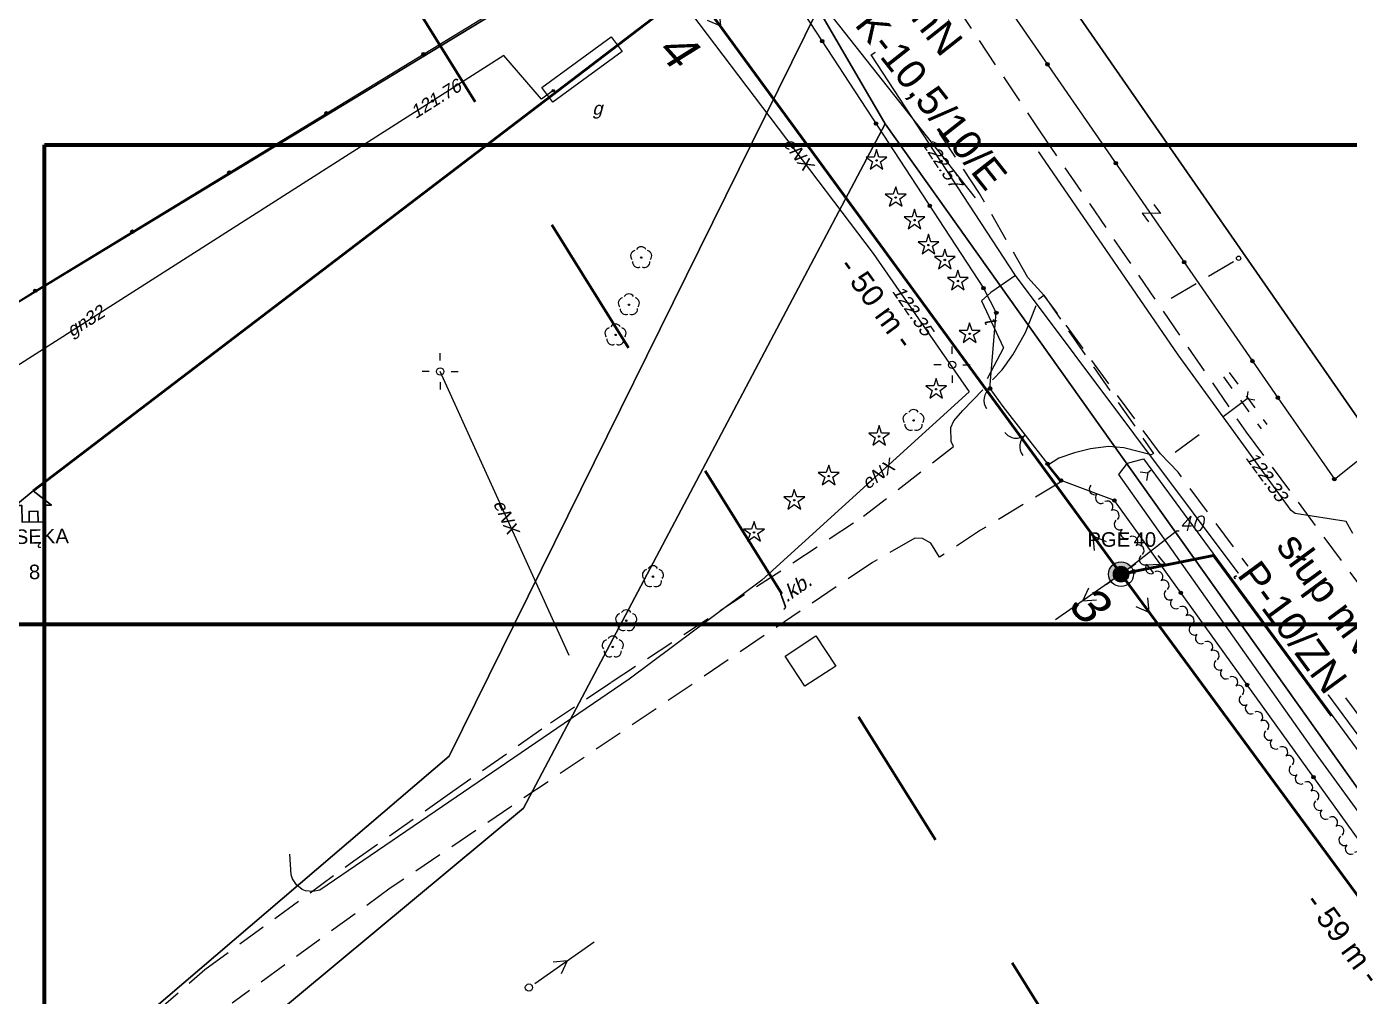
# Model space of a CAD drawing. Header units: metres. Extents: x 7542702 to 7555152, y 5804026 to 5815503.
# Drawn here: x 7544310.4 to 7544401.6, y 5807970.6 to 5808037.5 of the extents above; entities that cross this region are included whole.
import ezdxf
from ezdxf import colors
from ezdxf.entities.mleader import LeaderData, LeaderLine
from ezdxf.enums import TextEntityAlignment as Align
from ezdxf.math import Vec2, Vec3

# ---------------------------------------------------------------- set-up
doc = ezdxf.new("R2010")
doc.units = ezdxf.units.M
for name, pattern in [('4001', [0]), ('4002', [2, 1, -1]), ('4003', [3, 2, -1])]:
    doc.linetypes.add(name, pattern=pattern)
doc.layers.add('!tele', color=30, linetype='Continuous', lineweight=50, plot=False)
for name, color, linetype, lineweight in [('!trafo', 6, '4002', 50), ('_KABEL_ABONENCKI_NAPOWIETRZNY', 104, 'Continuous', 50), ('_numery slupow etap 4 cz. 2', 7, 'Continuous', 40), ('_PA_OPCJONALNE', 1, 'Continuous', 30), ('_SIEC_NAPOWIETRZNA', 5, 'Continuous', 50), ('_SLUP_DZIERZAWIONY_ENERGETYCZNY', 1, 'Continuous', 30)]:
    doc.layers.add(name, color=color, linetype=linetype, lineweight=lineweight)
for name, color, linetype in [('_MM opisy', 7, 'Continuous'), ('_MM slupy', 5, 'Continuous'), ('Budynki', 7, 'Continuous'), ('Drogi', 135, 'Continuous'), ('Dzialki', 165, 'Continuous'), ('Linie_napowietrzne', 184, 'Continuous'), ('makro-numeracja-punktow', 7, 'Continuous'), ('Ogrodzenia', 184, 'Continuous'), ('Projekty', 252, 'Continuous'), ('Roslinnosc', 104, 'Continuous'), ('Uz_Energia', 1, 'Continuous'), ('Uz_Gaz', 54, 'Continuous'), ('Uz_Specjalne', 7, 'Continuous'), ('Uz_Telekomunikacja', 252, 'Continuous')]:
    doc.layers.add(name, color=color, linetype=linetype)
doc.layers.add('DIM', color=7, linetype='Continuous', plot=False)
doc.styles.add('DYN_DIM', font='arial.ttf')
doc.styles.add('GeodText', font='romans.shx', dxfattribs={"oblique": 14.323945})
doc.styles.get("Standard").update_dxf_attribs({"font": 'arial.ttf'})
doc.dimstyles.new('opis linie', dxfattribs={"dimtxt": 1.5, "dimasz": 0.18, "dimexe": 0.18, "dimexo": 0.0625, "dimgap": 2.5, "dimtad": 4, "dimdec": 0, "dimzin": 0, "dimdsep": 46, "dimtxsty": 'Standard', "dimcen": 0.09, "dimse1": 1, "dimse2": 1, "dimsd1": 1, "dimsd2": 1, "dimclrt": 256, "dimadec": 0, "dimazin": 0, "dimtfac": 1, "dimtdec": 0, "dimtofl": 0, "dimtmove": 0, "dimatfit": 3, "dimfxl": 1, "dimtfill": 1, "dimtolj": 1, "dimtzin": 0, "dimarcsym": 0})
doc.dimstyles.get("Standard").update_dxf_attribs({"dimtxt": 0.18, "dimasz": 0.18, "dimexe": 0.18, "dimexo": 0.0625, "dimgap": 0.09, "dimtad": 0, "dimtih": 1, "dimtoh": 1, "dimdec": 4, "dimzin": 0, "dimdsep": 46, "dimtxsty": 'Standard', "dimcen": 0.09, "dimadec": 0, "dimazin": 0, "dimtfac": 1, "dimtdec": 4, "dimtofl": 0, "dimtmove": 0, "dimatfit": 3, "dimfxl": 1, "dimtolj": 1, "dimtzin": 0, "dimarcsym": 0})

# ---------------------------------------------------------------- blocks, each defined once
blk = doc.blocks.new('1422')
at = {"layer": 'Roslinnosc', "color": 104, "linetype": 'Continuous'}
blk.add_circle((0, 0), 0.1, dxfattribs=at)
for centre, start, end in [((-0.71, 0.23), 102.5, 221.75), ((0, 0.75), 30.19, 149.77), ((0.71, 0.23), 318.3, 77.49), ((-0.44, -0.61), 174.33, 293.45), ((0.44, -0.61), 246.24, 5.74)]:
    blk.add_arc(centre, 0.75, start, end, dxfattribs=at)
blk = doc.blocks.new('2554')
at = {"layer": 'Drogi', "color": 8, "linetype": '4002'}
blk.add_line((0, 0), (0, 1), dxfattribs=at)
blk = doc.blocks.new('1554')
at = {"layer": 'Drogi', "color": 8, "linetype": 'Continuous'}
for p, q in [((-0.75, -0.75), (0, 0)), ((0, 0), (0.75, -0.75))]:
    blk.add_line(p, q, dxfattribs=at)
blk = doc.blocks.new('1412')
at = {"layer": 'Roslinnosc', "color": 104, "linetype": 'Continuous'}
for p, q in [((-0.33, 0.47), (-1.43, 0.47)), ((-1.43, 0.47), (-0.55, -0.17)), ((0, 1.5), (-0.33, 0.47)), ((0.33, 0.47), (0, 1.5)), ((1.43, 0.47), (0.33, 0.47)), ((0.55, -0.17), (1.43, 0.47)), ((-0.55, -0.17), (-0.88, -1.21)), ((-0.88, -1.21), (0, -0.57)), ((0, -0.57), (0.88, -1.21)), ((0.88, -1.21), (0.55, -0.17))]:
    blk.add_line(p, q, dxfattribs=at)
blk.add_circle((0, 0), 0.1, dxfattribs=at)
blk = doc.blocks.new('1281')
at = {"layer": 'Ogrodzenia', "color": 184, "linetype": 'Continuous'}
for radius in [0.24, 0.16, 0.08]:
    blk.add_circle((0, 0), radius, dxfattribs=at)
blk = doc.blocks.new('2283')
at = {"layer": 'Ogrodzenia', "color": 184, "linetype": 'Continuous'}
blk.add_line((0, 0), (0, 1), dxfattribs=at)
blk = doc.blocks.new('1283')
at = {"layer": 'Ogrodzenia', "color": 184, "linetype": 'Continuous'}
for centre, start, end in [((0, 2), 270, 0), ((0, -2), 0, 90)]:
    blk.add_arc(centre, 2, start, end, dxfattribs=at)
blk = doc.blocks.new('2284')
at = {"layer": 'Ogrodzenia', "color": 184, "linetype": 'Continuous'}
blk.add_line((0, 0), (0, 1), dxfattribs=at)
blk = doc.blocks.new('1284')
at = {"layer": 'Ogrodzenia', "color": 184, "linetype": 'Continuous'}
blk.add_arc((0, 2), 2, 270, 0, dxfattribs=at)
blk = doc.blocks.new('1291')
at = {"layer": 'Ogrodzenia', "color": 7, "linetype": 'Continuous'}
for p, q in [((-0.75, 1), (0.75, 1)), ((0.75, 1), (-0.75, -1)), ((-0.75, -1), (0.75, -1))]:
    blk.add_line(p, q, dxfattribs=at)
blk = doc.blocks.new('2282')
at = {"layer": 'Ogrodzenia', "color": 184, "linetype": 'Continuous'}
for centre, start, end in [((0, 0.88), 100, 260), ((0, 0.63), 100, 260), ((0, 0.38), 280, 80), ((0, 0.13), 280, 80)]:
    blk.add_arc(centre, 0.13, start, end, dxfattribs=at)
blk = doc.blocks.new('1363')
at = {"layer": 'Linie_napowietrzne', "color": 184, "linetype": 'Continuous'}
for p, q in [((0, 1.5), (0, 2.5)), ((-1.5, 0), (-2.5, 0)), ((1.5, 0), (2.5, 0)), ((0, -1.5), (0, -2.5))]:
    blk.add_line(p, q, dxfattribs=at)
blk.add_circle((0, 0), 0.5, dxfattribs=at)
blk = doc.blocks.new('1366')
at = {"layer": 'Linie_napowietrzne', "color": 184, "linetype": 'Continuous'}
for p, q in [((0, 1), (0, 11)), ((-1, 4.8), (0, 6.5)), ((1, 4.8), (0, 6.5))]:
    blk.add_line(p, q, dxfattribs=at)
blk = doc.blocks.new('1361')
at = {"layer": 'Linie_napowietrzne', "color": 184, "linetype": 'Continuous'}
blk.add_circle((0, 0), 0.5, dxfattribs=at)
blk = doc.blocks.new('1389')
at = {"layer": 'Projekty', "color": 1, "linetype": 'Continuous'}
blk.add_circle((0, 0), 0.3, dxfattribs=at)
blk = doc.blocks.new('1743')
at = {"layer": 'Uz_Gaz', "color": 54, "linetype": 'Continuous'}
for radius in [0.16, 0.08]:
    blk.add_circle((0, 0), radius, dxfattribs=at)
blk = doc.blocks.new('1746')
at = {"layer": 'Uz_Gaz', "color": 54, "linetype": 'Continuous'}
for radius in [0.16, 0.08]:
    blk.add_circle((0, 0), radius, dxfattribs=at)
blk = doc.blocks.new('1766')
at = {"layer": 'Uz_Energia', "color": 1, "linetype": 'Continuous'}
for radius in [0.16, 0.08]:
    blk.add_circle((0, 0), radius, dxfattribs=at)
blk = doc.blocks.new('1756')
at = {"layer": 'Uz_Telekomunikacja', "color": 220, "linetype": 'Continuous'}
for radius in [0.16, 0.08]:
    blk.add_circle((0, 0), radius, dxfattribs=at)
blk = doc.blocks.new('ADRES')
for points in [[(0.788, -2.148), (0.788, -2.148), (0.788, -0.992), (1.24, -0.992), (0, 0), (-1.24, -0.992), (-0.788, -0.992), (-0.788, -2.148), (0.788, -2.148), (0.788, -2.148)], [(-0.308, -2.148), (-0.308, -1.401), (0.308, -1.401), (0.308, -2.148)]]:
    blk.add_lwpolyline(points)
at = {"color": 212, "insert": (-3.147, -0.425), "char_height": 1, "width": 1e-16, "attachment_point": 6}
blk.add_mtext('LOK:  ', dxfattribs=at)
at = {"color": 4, "insert": (-3.147, -1.715), "char_height": 1, "width": 1e-16, "attachment_point": 6}
blk.add_mtext('PRZ: ', dxfattribs=at)
at = {"color": 7}
for tag, flags, p in [('ID_OBSZARU', 13, (29.072, 23.058)), ('WOJEWODZTWO', 13, (23.292, 19.95)), ('POWIAT', 13, (29.072, 18.509)), ('GMINA', 13, (29.072, 16.798)), ('TERC', 13, (29.072, 15.222)), ('SIMC', 13, (29.072, 13.421)), ('ULIC', 13, (29.072, 11.763)), ('SZEROKOSC_GEOGRAFICZNA', 13, (18.709, 10.184)), ('DLUGOSC_GEOGRAFICZNA', 13, (29.072, 8.247)), ('KATEGORIA_STAWKI_JEDNOSTKOWEJ_100', 13, (29.072, 4.774)), ('KWOTA_STAWKI_JEDNOSTKOWEJ_100', 13, (29.072, 2.893)), ('DOFINANSOWANIE_95', 13, (29.072, 0.866)), ('MIEJSCOWOSC', 12, (0, -3.645)), ('ULICA', 12, (0, -4.879)), ('NR_PORZADKOWY', 12, (0, -6.087))]:
    blk.add_attdef(tag, text='', height=1, dxfattribs=dict(at, flags=flags)).set_placement(p, align=Align.CENTER)
at = {"color": 1}
for tag, flags, p in [('ID_PA', 5, (29.072, 21.572)), ('RODZAJ_OBIEKTU', 5, (29.072, 6.626)), ('ZAPAS', 13, (29.072, -2.621))]:
    blk.add_attdef(tag, text='', height=1, dxfattribs=dict(at, flags=flags)).set_placement(p, align=Align.CENTER)
at = {"color": 212, "flags": 12}
blk.add_attdef('LICZBA_LOKALI', text='', height=1, dxfattribs=at).set_placement((-2.883, -0.425), align=Align.MIDDLE_LEFT)
at = {"color": 150, "flags": 12}
for tag, p in [('MUFA', (1.783, -0.925)), ('NUMER_WLOKNA', (1.859, -2.195))]:
    blk.add_attdef(tag, p, '', height=1, dxfattribs=at)
at = {"color": 7, "style": 'DYN_DIM', "flags": 13}
blk.add_attdef('ODC_FUNKCJONALNY', text='', height=1, dxfattribs=at).set_placement((29.072, -1.007), align=Align.CENTER)
at = {"color": 4, "flags": 12}
blk.add_attdef('LICZBA_SED_W_DANYM_PA', text='', height=1, dxfattribs=at).set_placement((-2.883, -1.715), align=Align.MIDDLE_LEFT)
blk = doc.blocks.new('SLUP_DZIERZAWIONY')
h = blk.add_hatch(color=256)
h.dxf.hatch_style = 1
h.paths.add_polyline_path([(0.527, 0, 1), (-0.527, 0, 1)])
at = {"lineweight": 30}
blk.add_circle((0, 0), 0.527, dxfattribs=at)
at = {"color": 7, "style": 'DYN_DIM', "flags": 13}
blk.add_attdef('ODC_FUNKCJONALNY', text='', height=1, dxfattribs=at).set_placement((0.359, 3.33), align=Align.CENTER)
at = {"color": 7, "flags": 12}
blk.add_attdef('WLASCICIEL', text='', height=1, dxfattribs=at).set_placement((0.631, 1.893), align=Align.RIGHT)
blk.add_attdef('SLUP_NUMER', (0.867, 1.893), '', height=1, dxfattribs=at)
blk.add_attdef('TYP', text='', height=1, dxfattribs=at).set_placement((0, -2.825), align=Align.CENTER)
blk = doc.blocks.new('ZN')
at = {"layer": '_MM slupy', "transparency": 33554687}
h = blk.add_hatch(color=256, dxfattribs=at)
h.dxf.hatch_style = 1
h.paths.add_polyline_path([(0, -0.857), (0, 0.857, 1)])
at = {"layer": '_MM slupy'}
blk.add_circle((0, 0), 0.857, dxfattribs=at)
blk = doc.blocks.new('*D256')
at = {"layer": 'Defpoints', "color": 0}
for p in [(7544386.444, 5808000.174), (7544385.84, 5807999.73), (7544420.59, 5807952.48)]:
    blk.add_point(p, dxfattribs=at)
at = {"layer": 'DIM', "insert": (7544401.188, 5807974.614), "char_height": 1.5, "attachment_point": 5, "rotation": 306.33261, "bg_fill": 3, "box_fill_scale": 1.1, "bg_fill_color": 9, "bg_fill_true_color": 13158600, "bg_fill_transparency": 0}
blk.add_mtext('\\A1;- 59 m -', dxfattribs=at)
blk = doc.blocks.new('*D257')
at = {"layer": 'Defpoints', "color": 0}
for p in [(7544356.3, 5808040.19), (7544356.906, 5808040.632), (7544385.84, 5807999.73)]:
    blk.add_point(p, dxfattribs=at)
at = {"layer": 'DIM', "insert": (7544369.038, 5808018.476), "char_height": 1.5, "attachment_point": 5, "rotation": 306.13332, "bg_fill": 3, "box_fill_scale": 1.1, "bg_fill_color": 9, "bg_fill_true_color": 13158600, "bg_fill_transparency": 0}
blk.add_mtext('\\A1;- 50 m -', dxfattribs=at)
blk = doc.blocks.new('q')
at = {"layer": '_MM slupy'}
blk.add_blockref('ZN', (0, 0), dxfattribs=at)
at = {"layer": '_MM opisy'}
ml = blk.add_multileader_mtext('Standard', dxfattribs=at)
ml.set_content('\\pxql;słup nN\\PP-10/ZN', color=256)
ml.set_leader_properties()
ml.build(insert=Vec2(0, 0))
ml.multileader.update_dxf_attribs({"has_text_frame": 1, "text_left_attachment_type": 5, "text_right_attachment_type": 5, "dogleg_length": 1, "arrow_head_size": 1})
ctx = ml.context
ctx.base_point, ctx.char_height, ctx.arrow_head_size, ctx.landing_gap_size, ctx.plane_origin = Vec3(3.754, 5.901), 2, 1, 1, Vec3(1.717, -1.42)
ctx.left_attachment, ctx.right_attachment = 5, 5
notes = []
notes.append((ctx, [(0, (1, 1, 0), (2.754, 5.901), (1, 0), 1, [(0, [(0, 0), (2.754, 5.901)], 0, [])])]))
ctx.mtext.insert, ctx.mtext.flow_direction = Vec3(4.754, 11.703), 5
ctx.mtext.has_bg_fill, ctx.mtext.bg_color, ctx.mtext.bg_scale_factor, ctx.mtext.bg_transparency, ctx.mtext.use_window_bg_color = 1, -1023410175, 1, 0, 1
for ctx, leaders in notes:
    for number, flags, end, landing, length, lines in leaders:
        leader = LeaderData()
        leader.index, (leader.has_last_leader_line, leader.has_dogleg_vector, leader.attachment_direction) = number, flags
        leader.last_leader_point, leader.dogleg_vector, leader.dogleg_length = Vec3(end), Vec3(landing), length
        for number, points, colour, breaks in lines:
            line = LeaderLine()
            line.index, line.vertices, line.color, line.breaks = number, Vec3.list(points), colors.encode_raw_color(colour), breaks
            leader.lines.append(line)
        ctx.leaders.append(leader)

msp = doc.modelspace()

# ---------------------------------------------------------------- linework, layer by layer
at = {"layer": '!tele'}
msp.add_lwpolyline([(7544366.04, 5808061.48), (7544356.3, 5808040.19), (7544385.84, 5807999.73), (7544420.59, 5807952.48), (7544444.7, 5807919.58)], dxfattribs=at)
at = {"layer": '!trafo', "ltscale": 10}
msp.add_lwpolyline([(7544082.131, 5808448.383), (7544167.592, 5808501.428), (7544481.875, 5807987.868), (7544782.882, 5807592.579), (7544936.528, 5807377.474), (7545050.365, 5807475.249), (7545086.682, 5807419.378), (7544929.647, 5807282.214), (7544686.607, 5807553.19), (7544696.165, 5807510.338), (7544647.976, 5807511.037), (7544607.689, 5807611.156), (7544447.059, 5807862.577)], close=True, dxfattribs=at)
at = {"layer": '_KABEL_ABONENCKI_NAPOWIETRZNY'}
msp.add_lwpolyline([(7544310.821, 5808005.472), (7544356.3, 5808040.19)], dxfattribs=at)
at = {"layer": '_SIEC_NAPOWIETRZNA'}
msp.add_lwpolyline([(7544444.7, 5807919.58), (7544444.7, 5807919.58), (7544420.59, 5807952.48), (7544385.84, 5807999.73), (7544356.3, 5808040.19), (7544366.04, 5808061.48)], dxfattribs=at)
at = {"layer": 'Budynki', "color": 7, "linetype": '4001'}
msp.add_polyline3d([(7544366.17, 5807993.39, 122.61), (7544364.03, 5807992, 123.12), (7544362.67, 5807994.06, 123.12), (7544364.8, 5807995.47, 122.45), (7544366.17, 5807993.39, 122.61)], dxfattribs=at)
at = {"layer": 'Drogi', "color": 8, "linetype": '4003'}
for p, q in [((7544368.6, 5808037.31, 123.393), (7544360.93, 5808049.25, 123.355)), ((7544368.6, 5808037.31, 123.393), (7544360.93, 5808049.25, 123.355)), ((7544372.73, 5808041.54, 123.377), (7544380.26, 5808030.25, 123.44)), ((7544372.73, 5808041.54, 123.377), (7544380.26, 5808030.25, 123.44)), ((7544376.08, 5808026, 123.408), (7544368.6, 5808037.31, 123.393)), ((7544376.08, 5808026, 123.408), (7544368.6, 5808037.31, 123.393)), ((7544380.26, 5808030.25, 123.44), (7544394.48, 5808009.52, 123.447)), ((7544380.26, 5808030.25, 123.44), (7544394.48, 5808009.52, 123.447)), ((7544379.42, 5808020.21, 123.344), (7544376.08, 5808026, 123.408)), ((7544379.42, 5808020.21, 123.344), (7544376.08, 5808026, 123.408)), ((7544380.52, 5808018.98, 123.42), (7544379.42, 5808020.21, 123.344)), ((7544380.52, 5808018.98, 123.42), (7544379.42, 5808020.21, 123.344)), ((7544379.25, 5808016.4, 123.41), (7544380.15, 5808018.7, 123.41)), ((7544380.15, 5808018.7, 123.41), (7544380.52, 5808018.98, 123.42)), ((7544380.52, 5808018.98, 123.42), (7544388.09, 5808008.05, 123.48)), ((7544388.56, 5808008.04, 123.428), (7544380.52, 5808018.98, 123.42)), ((7544388.56, 5808008.04, 123.428), (7544380.52, 5808018.98, 123.42)), ((7544378.37, 5808014.86, 123.36), (7544379.25, 5808016.4, 123.41)), ((7544377.65, 5808013.83, 123.34), (7544378.37, 5808014.86, 123.36)), ((7544376.98, 5808013.15, 123.31), (7544377.65, 5808013.83, 123.34)), ((7544374.93, 5808011.02, 123.28), (7544376.98, 5808013.15, 123.31)), ((7544374.32, 5808010.3, 123.28), (7544374.93, 5808011.02, 123.28)), ((7544374.1, 5808009.84, 123.28), (7544374.32, 5808010.3, 123.28)), ((7544374.12, 5808008.89, 123.3), (7544374.1, 5808009.84, 123.28)), ((7544394.48, 5808009.52, 123.447), (7544425.75, 5807967.24, 123.754)), ((7544394.48, 5808009.52, 123.447), (7544425.75, 5807967.24, 123.754)), ((7544368.09, 5808003.73, 123.17), (7544374.29, 5808008.54, 123.29)), ((7544374.29, 5808008.54, 123.29), (7544374.12, 5808008.89, 123.3)), ((7544383.74, 5808008.39, 123.43), (7544382.63, 5808008.11, 123.4)), ((7544384.97, 5808008.54, 123.43), (7544383.74, 5808008.39, 123.43)), ((7544386.04, 5808008.44, 123.46), (7544384.97, 5808008.54, 123.43)), ((7544387.92, 5808007.97, 123.48), (7544386.04, 5808008.44, 123.46)), ((7544381.56, 5808007.74, 123.38), (7544380.76, 5808007.24, 123.37)), ((7544380.76, 5808007.24, 123.37), (7544381.66, 5808006.09, 123.29)), ((7544382.63, 5808008.11, 123.4), (7544381.56, 5808007.74, 123.38)), ((7544388.09, 5808008.05, 123.48), (7544387.92, 5808007.97, 123.48)), ((7544389.77, 5808006.78, 123.494), (7544388.56, 5808008.04, 123.428)), ((7544389.77, 5808006.78, 123.494), (7544388.56, 5808008.04, 123.428)), ((7544416.84, 5807970.31, 123.76), (7544389.77, 5808006.78, 123.494)), ((7544416.84, 5807970.31, 123.76), (7544389.77, 5808006.78, 123.494)), ((7544381.66, 5808006.09, 123.29), (7544376.16, 5808002.76, 123.17)), ((7544350.68, 5807992.27, 122.99), (7544368.09, 5808003.73, 123.17)), ((7544376.16, 5808002.76, 123.17), (7544373.31, 5808000.9, 123.11)), ((7544371.63, 5808002.22, 123.22), (7544368.69, 5808000.53, 123.15)), ((7544372.14, 5808002.19, 123.22), (7544371.63, 5808002.22, 123.22)), ((7544372.72, 5808001.88, 123.2), (7544372.14, 5808002.19, 123.22)), ((7544373.31, 5808000.9, 123.11), (7544372.72, 5808001.88, 123.2)), ((7544368.69, 5808000.53, 123.15), (7544335.45, 5807978.05, 122.92)), ((7544346.49, 5807989.47, 122.97), (7544350.68, 5807992.27, 122.99)), ((7544339.36, 5807984.47, 122.95), (7544346.49, 5807989.47, 122.97)), ((7544332.94, 5807979.95, 122.92), (7544339.36, 5807984.47, 122.95)), ((7544322.65, 5807972.44, 122.75), (7544332.94, 5807979.95, 122.92)), ((7544335.45, 5807978.05, 122.92), (7544324.55, 5807970.13, 122.72)), ((7544317.05, 5807967.56, 122.65), (7544322.65, 5807972.44, 122.75))]:
    msp.add_line(p, q, dxfattribs=at)
at = {"layer": 'Drogi', "color": 8, "linetype": '4001'}
msp.add_polyline3d([(7544412.84, 5807966.63, 123.58), (7544413.07, 5807967.59, 123.61), (7544412.8, 5807968.53, 123.61), (7544411.98, 5807969.87, 123.63), (7544399.26, 5807987.4, 123.42), (7544385.69, 5808006.61, 123.33), (7544386.29, 5808007.4, 123.28), (7544387.4, 5808007.7, 123.24), (7544402.63, 5807986.95, 123.41), (7544415.78, 5807969.46, 123.7), (7544415.85, 5807967.53, 123.67), (7544412.84, 5807966.63, 123.58)], dxfattribs=at)
at = {"layer": 'Dzialki'}
for p, q in [((7544300.44, 5808012.81), (7544359.25, 5808048.55)), ((7544359.25, 5808048.55), (7544300.44, 5808012.81)), ((7544403.47, 5808008.61), (7544382.08, 5808039.48)), ((7544382.08, 5808039.48), (7544403.47, 5808008.61)), ((7544382.08, 5808039.48), (7544403.47, 5808008.61)), ((7544364.96, 5808038.75), (7544339.52, 5807987.17)), ((7544339.52, 5807987.17), (7544364.96, 5808038.75)), ((7544364.96, 5808038.75), (7544369.58, 5808030.8)), ((7544369.58, 5808030.8), (7544364.96, 5808038.75)), ((7544369.58, 5808030.8), (7544364.96, 5808038.75)), ((7544369.58, 5808030.8), (7544344.63, 5807983.58)), ((7544344.63, 5807983.58), (7544369.58, 5808030.8)), ((7544413.74, 5807968.63), (7544369.58, 5808030.8)), ((7544369.58, 5808030.8), (7544413.74, 5807968.63)), ((7544413.74, 5807968.63), (7544369.58, 5808030.8)), ((7544339.52, 5807987.17), (7544295.85, 5807949.87)), ((7544295.85, 5807949.87), (7544339.52, 5807987.17)), ((7544344.63, 5807983.58), (7544322.74, 5807965.38)), ((7544322.74, 5807965.38), (7544344.63, 5807983.58))]:
    msp.add_line(p, q, dxfattribs=at)
at = {"layer": 'Ogrodzenia', "color": 184, "linetype": '4001'}
for p, q in [((7544310.97, 5808019.28, 123.365), (7544357.81, 5808047.87, 123.538)), ((7544357.81, 5808047.87, 123.538), (7544376.36, 5808019.47, 123.442)), ((7544376.06, 5808041.74), (7544394.9, 5808014.44)), ((7544400.55, 5808006.28), (7544435.61, 5808034.3)), ((7544250.38, 5807981.41, 121.417), (7544310.97, 5808019.28, 123.365)), ((7544376.36, 5808019.47, 123.442), (7544377.24, 5808017.76, 123.52)), ((7544376.8, 5808012.55, 123.55), (7544377.24, 5808017.76, 123.52)), ((7544394.9, 5808014.44), (7544396.65, 5808011.91)), ((7544396.65, 5808011.91), (7544400.55, 5808006.28)), ((7544381.7, 5808006.19, 123.58), (7544380.78, 5808007.35, 123.69)), ((7544385.38, 5808004.81, 123.52), (7544381.7, 5808006.19, 123.58)), ((7544412.84, 5807966.63, 123.58), (7544385.38, 5808004.81, 123.52))]:
    msp.add_line(p, q, dxfattribs=at)
at = {"layer": 'Projekty', "linetype": '4003'}
msp.add_line((7544389.29, 5808018.77), (7544393.95, 5808021.53), dxfattribs=at)
at = {"layer": 'Uz_Energia', "color": 1, "linetype": '4001'}
for p, q in [((7544355.65, 5808039.16), (7544368.74, 5808021.85)), ((7544368.74, 5808021.85), (7544375.37, 5808012.32)), ((7544347.79, 5807994.11, 123.06), (7544338.89, 5808013.72, 123.14)), ((7544375.37, 5808012.32), (7544361.07, 5807999.32)), ((7544361.07, 5807999.32), (7544351.92, 5807992.48)), ((7544351.92, 5807992.48), (7544330.58, 5807977.93)), ((7544328.62, 5807978.97), (7544328.53, 5807980.4)), ((7544328.71, 5807978.7), (7544328.62, 5807978.97)), ((7544328.98, 5807978.28), (7544328.71, 5807978.7)), ((7544329.37, 5807977.98), (7544328.98, 5807978.28)), ((7544329.6, 5807977.88), (7544329.37, 5807977.98)), ((7544330.1, 5807977.82), (7544329.6, 5807977.88)), ((7544330.58, 5807977.93), (7544330.1, 5807977.82))]:
    msp.add_line(p, q, dxfattribs=at)
at = {"layer": 'Uz_Gaz', "color": 54, "linetype": '4001'}
for p, q in [((7544381.16, 5808027.42, 122.14), (7544373.42, 5808038.71, 122.07)), ((7544343.28, 5808035.53), (7544297.47, 5808006.3)), ((7544345.88, 5808032.5), (7544343.28, 5808035.53)), ((7544346.69, 5808033.1), (7544345.88, 5808032.5)), ((7544389.78, 5808014.87, 122.14), (7544381.16, 5808027.42, 122.14)), ((7544397.58, 5808004.13, 122.32), (7544389.78, 5808014.87, 122.14)), ((7544397.85, 5808003.92, 122.35), (7544397.58, 5808004.13, 122.32)), ((7544401.36, 5808003.37, 122.33), (7544397.85, 5808003.92, 122.35)), ((7544401.82, 5808002.53, 122.37), (7544401.36, 5808003.37, 122.33))]:
    msp.add_line(p, q, dxfattribs=at)
msp.add_polyline3d([(7544346.66, 5808032.3, 0), (7544345.91, 5808033.31, 0), (7544350.69, 5808036.82, 0), (7544351.43, 5808035.8, 0), (7544346.66, 5808032.3, 0)], dxfattribs=at)
at = {"layer": 'Uz_Specjalne', "color": 7, "linetype": '4002'}
for p, q in [((7544393.302, 5808013.647, 122.07), (7544395.902, 5808010.057, 122.06)), ((7544392.898, 5808013.353, 122.07), (7544395.498, 5808009.763, 122.06))]:
    msp.add_line(p, q, dxfattribs=at)
at = {"layer": 'Uz_Telekomunikacja', "linetype": '4001'}
for p, q in [((7544368.62, 5808035.58, 122.62), (7544376.6, 5808040.83, 122.81)), ((7544378.56, 5808020.34, 122.63), (7544368.62, 5808035.58, 122.62)), ((7544378.56, 5808020.34, 122.63), (7544376.87, 5808019.17, 122.5)), ((7544394.88, 5807998.54, 122.56), (7544378.56, 5808020.34, 122.63)), ((7544376.87, 5808019.17, 122.5), (7544376.22, 5808018.6, 122.63)), ((7544376.22, 5808018.6, 122.63), (7544377.73, 5808015.36, 122.76)), ((7544377.73, 5808015.36, 122.76), (7544376.6, 5808013.22, 122.79)), ((7544416, 5807969.84, 122.91), (7544394.88, 5807998.54, 122.56))]:
    msp.add_line(p, q, dxfattribs=at)

# ---------------------------------------------------------------- block references
at = {"layer": '_PA_OPCJONALNE'}
ref = msp.add_blockref('ADRES', (7544310.821, 5808005.472), dxfattribs=dict(at, rotation=1))
ref.add_attrib('MIEJSCOWOSC', 'OSĘKA', dxfattribs={"layer": '0', "color": 7, "height": 1, "rotation": 1, "flags": 12}).set_placement((7544310.884, 5808001.828), align=Align.CENTER)
ref.add_attrib('NR_PORZADKOWY', '8', dxfattribs={"layer": '0', "color": 7, "height": 1, "rotation": 1, "flags": 12}).set_placement((7544310.927, 5807999.386), align=Align.CENTER)
ref.add_attrib('LICZBA_LOKALI', '1', (7544307.954, 5808004.517), dxfattribs={"layer": '0', "color": 212, "height": 1, "rotation": 1, "flags": 12})
ref.add_attrib('LICZBA_SED_W_DANYM_PA', '0', (7544307.977, 5808003.227), dxfattribs={"layer": '0', "color": 4, "height": 1, "rotation": 1, "flags": 12})
at = {"layer": '_SLUP_DZIERZAWIONY_ENERGETYCZNY'}
msp.add_blockref('SLUP_DZIERZAWIONY', (7544385.84, 5807999.73, 122.723), dxfattribs=at).add_auto_attribs({'WLASCICIEL': 'PGE', 'SLUP_NUMER': '40'})
at = {"layer": 'Drogi', "color": 8, "xscale": 0.4999999999999998, "yscale": 8.548076, "rotation": 126.628597}
msp.add_blockref('2554', (7544394.54, 5808011.82, 123.207), dxfattribs=at)
at = {"layer": 'Drogi', "color": 8}
for p, xscale, yscale, zscale, rotation in [((7544394.54, 5808011.82), 0.4999999999999998, 0.4999999999999998, 0.4999999999999998, 126.628597), ((7544387.68, 5808006.72), 0.5, 0.5, 0.5, 306.628597)]:
    msp.add_blockref('1554', p, dxfattribs=dict(at, xscale=xscale, yscale=yscale, zscale=zscale, rotation=rotation))
at = {"layer": 'Linie_napowietrzne', "color": 184}
for name, p, xscale, yscale, zscale, rotation in [('1366', (7544356.3, 5808040.19), 0.5, 0.5, 0.5, 216.133324), ('1366', (7544356.3, 5808040.19), 0.5, 0.5, 0.5, 216.133324), ('1366', (7544385.84, 5807999.73), 0.5, 0.5, 0.5, 36.13332400000002), ('1366', (7544385.84, 5807999.73), 0.5, 0.5, 0.5, 36.13332400000002), ('1363', (7544385.84, 5807999.73, 122.723), 0.5, 0.5, 0.5, 35.65418299999998), ('1363', (7544385.84, 5807999.73, 122.723), 0.5, 0.5, 0.5, 35.65418299999998), ('1361', (7544385.84, 5807999.73), 0.4999999999999999, 0.4999999999999999, 0.4999999999999999, 216.332613), ('1361', (7544385.84, 5807999.73), 0.4999999999999999, 0.4999999999999999, 0.4999999999999999, 216.332613), ('1361', (7544385.84, 5807999.73), 0.5, 0.5, 0.5, 216.133324), ('1361', (7544385.84, 5807999.73), 0.5, 0.5, 0.5, 216.133324), ('1361', (7544385.84, 5807999.73), 0.5, 0.5, 0.5, 304.94396), ('1361', (7544385.84, 5807999.73), 0.5, 0.5, 0.5, 304.94396), ('1366', (7544385.84, 5807999.73), 0.5, 0.5, 0.5, 124.94396), ('1366', (7544385.84, 5807999.73), 0.5, 0.5, 0.5, 124.94396), ('1366', (7544385.84, 5807999.73), 0.4999999999999999, 0.4999999999999999, 0.4999999999999999, 216.332613), ('1366', (7544385.84, 5807999.73), 0.4999999999999999, 0.4999999999999999, 0.4999999999999999, 216.332613), ('1366', (7544345.01, 5807971.2), 0.5, 0.5, 0.5, 304.94396), ('1366', (7544345.01, 5807971.2), 0.5, 0.5, 0.5, 304.94396), ('1361', (7544345.01, 5807971.2), 0.5, 0.5, 0.5, 304.94396), ('1361', (7544345.01, 5807971.2), 0.5, 0.5, 0.5, 304.94396)]:
    msp.add_blockref(name, p, dxfattribs=dict(at, xscale=xscale, yscale=yscale, zscale=zscale, rotation=rotation))
at = {"layer": 'Linie_napowietrzne', "color": 184, "xscale": 0.5, "yscale": 0.5, "zscale": 0.5}
for name, p in [('1363', (7544338.89, 5808013.72, 123.14)), ('1363', (7544338.89, 5808013.72, 123.14)), ('1363', (7544374.19, 5808014.18, 124.13)), ('1363', (7544374.19, 5808014.18, 124.13)), ('1361', (7544338.89, 5808013.72, 123.14)), ('1361', (7544338.89, 5808013.72, 123.14)), ('1361', (7544374.19, 5808014.18, 124.13)), ('1361', (7544374.19, 5808014.18, 124.13)), ('1361', (7544385.84, 5807999.73, 122.723)), ('1361', (7544385.84, 5807999.73, 122.723))]:
    msp.add_blockref(name, p, dxfattribs=at)
at = {"layer": 'Ogrodzenia', "color": 184, "xscale": 0.5, "yscale": 0.5, "zscale": 0.5}
for p in [(7544365.23, 5808036.51), (7544337.736, 5808035.617), (7544380.77, 5808034.915), (7544331.044, 5808031.533), (7544368.94, 5808030.83), (7544324.353, 5808027.449), (7544385.48, 5808028.09), (7544372.65, 5808025.15), (7544317.661, 5808023.364), (7544390.19, 5808021.265), (7544310.97, 5808019.28), (7544310.97, 5808019.28), (7544376.36, 5808019.47), (7544376.36, 5808019.47), (7544377.24, 5808017.76), (7544377.24, 5808017.76), (7544394.9, 5808014.44), (7544394.9, 5808014.44), (7544376.8, 5808012.55), (7544396.65, 5808011.91), (7544396.65, 5808011.91), (7544380.78, 5808007.35), (7544400.55, 5808006.28), (7544400.55, 5808006.28), (7544381.7, 5808006.19), (7544381.7, 5808006.19), (7544385.38, 5808004.81), (7544385.38, 5808004.81), (7544389.957, 5807998.447), (7544394.533, 5807992.083), (7544399.11, 5807985.72)]:
    msp.add_blockref('1281', p, dxfattribs=at)
at = {"layer": 'Ogrodzenia', "color": 7}
for p, xscale, yscale, zscale, rotation in [((7544387.925, 5808024.635), 0.5, 0.5, 0.5, 305.85836), ((7544388.255, 5808000.41), 0.4999999999999996, 0.4999999999999996, 0.4999999999999996, 129.225674)]:
    msp.add_blockref('1291', p, dxfattribs=dict(at, xscale=xscale, yscale=yscale, zscale=zscale, rotation=rotation))
at = {"layer": 'Ogrodzenia', "color": 184, "xscale": 0.5, "yscale": 0.5, "zscale": 0.5}
for name, p, rotation in [('1284', (7544376.8, 5808012.55), 215.6685889999999), ('1283', (7544379.235, 5808009.33), 217.965024)]:
    msp.add_blockref(name, p, dxfattribs=dict(at, rotation=rotation))
at = {"layer": 'Ogrodzenia', "color": 184}
for name, p, xscale, yscale, rotation in [('2284', (7544376.8, 5808012.55, 123.55), 0.5, 1.526335, 215.6685889999999), ('2283', (7544377.69, 5808011.31, 123.55), 0.5, 5.022917, 217.965024), ('2282', (7544383.81, 5808005.91), 2.970569, 2.970569, 215.42557), ('2282', (7544385.532, 5808003.489), 2.970569, 2.970569, 215.42557), ('2282', (7544387.254, 5808001.069), 2.970569, 2.970569, 215.42557), ('2282', (7544388.976, 5807998.648), 2.970569, 2.970569, 215.42557), ('2282', (7544390.697, 5807996.228), 2.970569, 2.970569, 215.42557), ('2282', (7544392.419, 5807993.807), 2.970569, 2.970569, 215.42557), ('2282', (7544394.141, 5807991.386), 2.970569, 2.970569, 215.42557), ('2282', (7544395.863, 5807988.966), 2.970569, 2.970569, 215.42557), ('2282', (7544397.585, 5807986.545), 2.970569, 2.970569, 215.42557), ('2282', (7544399.307, 5807984.124), 2.970569, 2.970569, 215.42557), ('2282', (7544401.029, 5807981.704), 2.970569, 2.970569, 215.42557)]:
    msp.add_blockref(name, p, dxfattribs=dict(at, xscale=xscale, yscale=yscale, rotation=rotation))
at = {"layer": 'Projekty', "xscale": 0.5, "yscale": 0.5, "zscale": 0.5}
msp.add_blockref('1389', (7544393.95, 5808021.53), dxfattribs=at)
at = {"layer": 'Roslinnosc', "color": 104, "xscale": 0.5, "yscale": 0.5, "zscale": 0.5}
for name, p in [('1412', (7544368.98, 5808028.28, 123.182)), ('1412', (7544370.3, 5808025.72, 125.079)), ('1412', (7544371.6, 5808024.16, 124.856)), ('1412', (7544372.56, 5808022.44, 124.597)), ('1422', (7544352.75, 5808021.58, 123.407)), ('1412', (7544373.69, 5808021.41, 123.666)), ('1412', (7544374.59, 5808019.96, 123.932)), ('1422', (7544351.9, 5808018.32, 123.535)), ('1422', (7544350.98, 5808016.24, 123.537)), ('1412', (7544375.4, 5808016.32, 124.081)), ('1412', (7544373.09, 5808012.49, 123.943)), ('1422', (7544371.53, 5808010.34, 123.165)), ('1412', (7544369.16, 5808009.23, 123.924)), ('1412', (7544365.68, 5808006.5, 124.067)), ('1412', (7544363.31, 5808004.83, 123.929)), ('1412', (7544360.53, 5808002.61, 123.956)), ('1422', (7544353.56, 5807999.56, 123.154)), ('1422', (7544351.72, 5807996.52, 123.109)), ('1422', (7544350.79, 5807994.71, 123.254))]:
    msp.add_blockref(name, p, dxfattribs=at)
at = {"layer": 'Uz_Energia', "color": 1, "xscale": 0.5, "yscale": 0.5, "zscale": 0.5}
msp.add_blockref('1766', (7544371.44, 5808017.98), dxfattribs=at)
at = {"layer": 'Uz_Gaz', "color": 54, "xscale": 0.5, "yscale": 0.5, "zscale": 0.5}
for name, p in [('1743', (7544346.69, 5808033.1)), ('1746', (7544338.36, 5808032.39)), ('1746', (7544395.86, 5808006.5))]:
    msp.add_blockref(name, p, dxfattribs=at)
at = {"layer": 'Uz_Telekomunikacja', "xscale": 0.5, "yscale": 0.5, "zscale": 0.5}
msp.add_blockref('1756', (7544373.42, 5808028.22), dxfattribs=at)

# ---------------------------------------------------------------- texts
at = {"layer": 'Drogi', "color": 8, "oblique": 15}
msp.add_text('j.kb. ', height=1, rotation=35, dxfattribs=at).set_placement((7544362.514, 5807997.565))
at = {"layer": 'makro-numeracja-punktow', "color": 6, "insert": (7544389.84, 5808002.73), "char_height": 1, "attachment_point": 7, "line_spacing_factor": 0.8, "style": 'GeodText'}
msp.add_mtext('40', dxfattribs=at)
at = {"layer": 'Uz_Energia', "color": 1, "oblique": 15}
for s, rotation, p in [('eNX', 306.70093, (7544362.469, 5808029.471)), ('122.35', 304.42968, (7544370.019, 5808019.257)), ('eNX', 36.41836, (7544368.352, 5808005.525)), ('eNX', 294.41093, (7544342.519, 5808004.635))]:
    msp.add_text(s, height=0.9, rotation=rotation, dxfattribs=at).set_placement(p)
at = {"layer": 'Uz_Gaz', "color": 54, "oblique": 15}
for s, rotation, p in [('gs225', 301.46078, (7544375.062, 5808035.409)), ('121.76', 32.14285, (7544337.184, 5808031.12)), ('g', 359.97, (7544349.373, 5808031.431)), ('gn32', 32.14285, (7544313.476, 5808016.067)), ('122.33', 305.98928, (7544394.389, 5808007.759))]:
    msp.add_text(s, height=0.9, rotation=rotation, dxfattribs=at).set_placement(p)
at = {"layer": 'Uz_Telekomunikacja', "oblique": 15}
for s, rotation, p in [('122.57', 303.11363, (7544372.066, 5808029.472)), ('t', 294.98784, (7544376.365, 5808017.224)), ('t', 306.81939, (7544393.491, 5807999.644))]:
    msp.add_text(s, height=0.9, rotation=rotation, dxfattribs=at).set_placement(p)

# ---------------------------------------------------------------- leaders
at = {"layer": 'makro-numeracja-punktow', "color": 6, "has_arrowhead": 0, "annotation_type": 0, "has_hookline": 1, "hookline_direction": 0, "text_width": 1.693}
msp.add_leader([(7544385.84, 5807999.73), (7544389.66, 5808002.73), (7544389.84, 5808002.73)], dimstyle='Standard', dxfattribs=at)

# ---------------------------------------------------------------- next in the draw order: block references
at = {"layer": '!tele', "rotation": 306.3326128200445}
msp.add_blockref('q', (7544385.84, 5807999.73), dxfattribs=at)

# ---------------------------------------------------------------- next in the draw order: leaders
at = {"layer": '_MM opisy'}
ml = msp.add_multileader_mtext('Standard', dxfattribs=at)
ml.set_content('\\pxql;słup nN\\PRPK-10,5/10/E', color=256)
ml.set_leader_properties()
ml.build(insert=Vec2(0, 0))
ml.multileader.update_dxf_attribs({"has_text_frame": 1, "text_left_attachment_type": 5, "text_right_attachment_type": 5, "dogleg_length": 1, "arrow_head_size": 1})
ctx = ml.context
ctx.base_point, ctx.char_height, ctx.arrow_head_size, ctx.landing_gap_size, ctx.plane_origin, ctx.plane_x_axis, ctx.plane_y_axis = Vec3(7544363.737, 5808040.956), 2, 1, 1, Vec3(7544356.359, 5808037.672), Vec3(0.619491, -0.785004), Vec3(0.785004, 0.619491)
ctx.left_attachment, ctx.right_attachment = 5, 5
notes = []
notes.append((ctx, [(0, (1, 1, 0), (7544363.118, 5808041.741), (0.619491, -0.785004), 1, [(0, [(7544356.41, 5808039.9), (7544363.118, 5808041.741)], 0, [])])]))
ctx.mtext.insert, ctx.mtext.text_direction, ctx.mtext.flow_direction = Vec3(7544369.195, 5808043.989), Vec3(0.619491, -0.785004), 5
ctx.mtext.has_bg_fill, ctx.mtext.bg_color, ctx.mtext.bg_scale_factor, ctx.mtext.bg_transparency, ctx.mtext.use_window_bg_color = 1, -1023410175, 1, 0, 1
for ctx, leaders in notes:
    for number, flags, end, landing, length, lines in leaders:
        leader = LeaderData()
        leader.index, (leader.has_last_leader_line, leader.has_dogleg_vector, leader.attachment_direction) = number, flags
        leader.last_leader_point, leader.dogleg_vector, leader.dogleg_length = Vec3(end), Vec3(landing), length
        for number, points, colour, breaks in lines:
            line = LeaderLine()
            line.index, line.vertices, line.color, line.breaks = number, Vec3.list(points), colors.encode_raw_color(colour), breaks
            leader.lines.append(line)
        ctx.leaders.append(leader)

# ---------------------------------------------------------------- next in the draw order: texts
at = {"layer": '_numery slupow etap 4 cz. 2', "oblique": 10}
msp.add_text('3', height=2.5, rotation=311.98673, dxfattribs=at).set_placement((7544382.081, 5807997.571))

# ---------------------------------------------------------------- next in the draw order: dimensions: what is measured, and where the dimension line sits
at = {"layer": 'DIM'}
dim = msp.add_aligned_dim(p1=(7544420.59, 5807952.48), p2=(7544385.84, 5807999.73), distance=-0.75, dimstyle='opis linie', override={"dimpost": '- <> m -'}, dxfattribs=at)
dim.commit()
dim.dimension.update_dxf_attribs({"geometry": '*D256', "text_midpoint": (7544401.188, 5807974.614)})

# ---------------------------------------------------------------- next in the draw order: dimensions: what is measured, and where the dimension line sits
dim = msp.add_aligned_dim(p1=(7544385.84, 5807999.73), p2=(7544356.3, 5808040.19), distance=-0.75, dimstyle='opis linie', override={"dimpost": '- <> m -'}, dxfattribs=at)
dim.commit()
dim.dimension.update_dxf_attribs({"geometry": '*D257', "text_midpoint": (7544369.038, 5808018.476)})

# ---------------------------------------------------------------- next in the draw order: linework, layer by layer
at = {"layer": 'Defpoints', "color": 4, "lineweight": 70}
for points in [[(7544148.905, 5808279.666), (7544541.415, 5808279.666), (7544541.415, 5807996.268), (7544148.905, 5807996.268)], [(7544311.602, 5808029.363), (7544704.112, 5808029.363), (7544704.112, 5807745.964), (7544311.602, 5807745.964)]]:
    msp.add_lwpolyline(points, close=True, dxfattribs=at)

# ---------------------------------------------------------------- next in the draw order: texts
at = {"layer": '_numery slupow etap 4 cz. 2', "oblique": 10}
msp.add_text('4', height=2.5, rotation=311.98673, dxfattribs=at).set_placement((7544353.708, 5808035.868))

doc.saveas('drawing.dxf')
